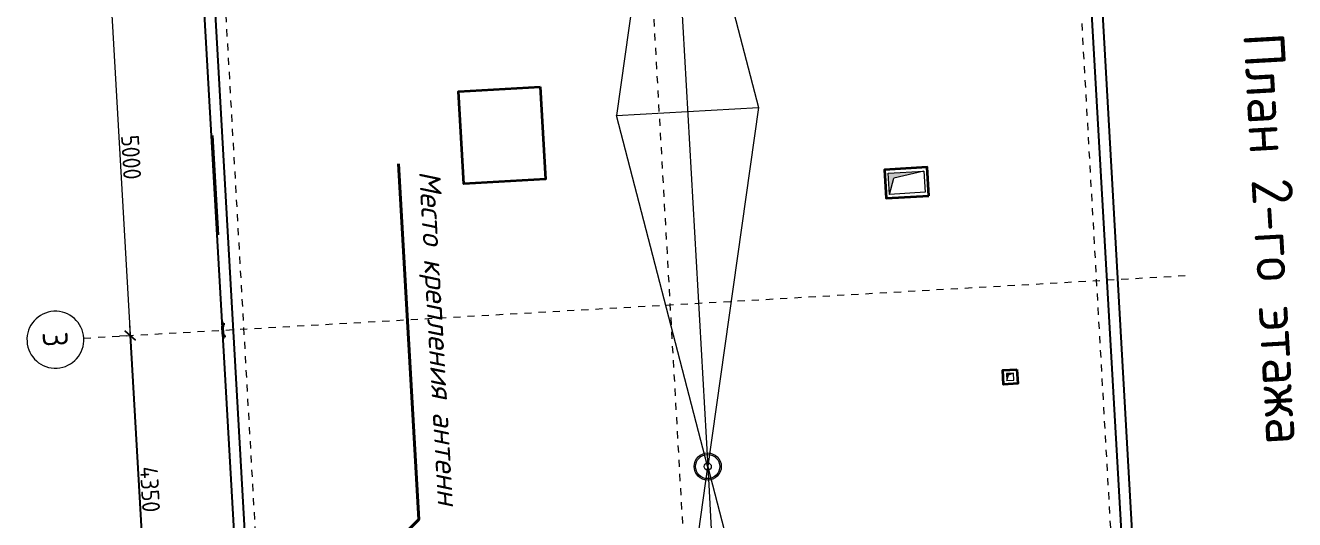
# Model space of a CAD drawing. Header units: millimetres. Extents: x 107713.5 to 107732.8, y 110818.3 to 110848.6.
# Drawn here: x 107714.32 to 107732.15, y 110830.84 to 110837.78 of the extents above; entities that cross this region are included whole.
import ezdxf

# ---------------------------------------------------------------- set-up
doc = ezdxf.new("R2010")
doc.units = ezdxf.units.MM
doc.header["$PDMODE"] = 35
doc.header["$PDSIZE"] = 0.001
doc.linetypes.add('_ШПТ__20_т__2_5__Линия сетки', pattern=[25, 20, -2.5, 0, -2.5])
doc.linetypes.add('штрихпунктирная', pattern=[25.4, 12.7, -6.35, 0, -6.35])
doc.layers.get('Defpoints').update_dxf_attribs({"color": 253})
doc.layers.add('PDF _Текст', color=7, linetype='Continuous')
for name, color, linetype, lineweight in [('Внутренние кромки', 7, 'Continuous', 18), ('Воздуховоды', 7, 'Continuous', 18), ('Обобщенные модели', 7, 'Continuous', 18), ('Обычные линии', 7, 'Continuous', 40), ('Оси', 250, 'штрихпунктирная', 15), ('Размеры', 7, 'Continuous', 9), ('Шахта', 3, 'Continuous', 35)]:
    doc.layers.add(name, color=color, linetype=linetype, lineweight=lineweight)
for name, color, linetype, lineweight, true_color in [('Двери', 7, 'Continuous', 9, 0x804000), ('Крыши', 7, 'Continuous', 9, 0x004000), ('Панель', 7, 'Continuous', 9, 0x804000), ('Сантехнические приборы', 7, 'Continuous', 18, 0x0080c0)]:
    doc.layers.add(name, color=color, linetype=linetype, lineweight=lineweight, true_color=true_color)
doc.layers.add('СПДС_НЕПЕЧАТНЫЙ', color=254, linetype='Continuous', plot=False)
doc.styles.add('DimNatM5', font='romans.shx', dxfattribs={"height": 100})
doc.styles.add('GOST Common', font='', dxfattribs={"width": 0.9, "height": 350})
doc.styles.add('GOST Common_2', font='isocpeur.ttf', dxfattribs={"width": 0.9, "height": 250})
doc.styles.add('PDF GOST Common', font='')
doc.styles.get('GOST Common').set_extended_font_data('GOST Common')
doc.styles.get('PDF GOST Common').set_extended_font_data('GOST Common')
doc.dimstyles.new('Основной_2_5_мм', dxfattribs={"dimscale": 304.8, "dimtxt": 251.428749, "dimasz": 0.463911, "dimexe": 0.492126, "dimexo": 0.492126, "dimgap": 0.098425, "dimtad": 1, "dimdec": 3, "dimrnd": 0.001, "dimdsep": 46, "dimtxsty": 'GOST Common_2', "dimblk1": 'OBLIQUE', "dimblk2": 'OBLIQUE', "dimsah": 1, "dimcen": 0.09, "dimdle": 0.492126, "dimazin": 2, "dimtfac": 1, "dimtdec": 4, "dimtix": 1, "dimtmove": 0, "dimatfit": 3, "dimfxl": 1, "dimtvp": 1, "dimtolj": 1, "dimtzin": 0, "dimlwd": 20, "dimlwe": 20, "dimarcsym": 2})

# ---------------------------------------------------------------- blocks, each defined once
blk = doc.blocks.new('101_Ворота подъемно-секционные с калиткой - 3000х3000 Правая наружная 2 окна-1500684-_О__L2_3_900_')
at = {"layer": 'Панель', "color": 7}
for p, q in [((-1000, 75), (-1000, 85)), ((-960, 85), (-960, 75))]:
    blk.add_line(p, q, dxfattribs=at)
blk.add_arc((-1000, -115), 800, 13.7678, 14.5014, dxfattribs=at)
blk = doc.blocks.new('109_Водосточная воронка - Радиус 70-1083720-_О__L2_3_900_')
at = {"layer": 'Сантехнические приборы', "color": 7}
for radius in [191, 170, 50.8]:
    blk.add_circle((0, 0), radius, dxfattribs=at)
blk = doc.blocks.new('190_ФЭ_Стена_Стык вертикальный - ФЭ-C1_110-V9-_О__L2_3_900_')
at = {"layer": 'Обобщенные модели', "lineweight": 9}
h = blk.add_hatch(dxfattribs=at)
h.set_pattern_fill('FP_7', color=256, style=0, pattern_type=2)
h.set_pattern_definition([(45, (0, 0), (-106.066, 106.066), [])])
h.paths.add_polyline_path([(9945, -295), (10055, -295), (10072, -278), (10072, -277), (10055, -294), (9945, -294), (9928, -277), (9928, -278)], flags=0)
h.paths.add_polyline_path([(10097, -276), (10098, -275), (10088, -276)], flags=0)
at = {"layer": 'Обобщенные модели', "lineweight": 40}
for p, q in [((9902, -278), (9902, -275)), ((9928, -278), (9902, -278)), ((9912, -276), (9903, -276)), ((9903, -276), (9903, -277)), ((9928, -277), (9903, -277)), ((9912, -276), (9912, -275)), ((9928, -277), (9945, -294)), ((9945, -295), (9928, -278)), ((10055, -294), (9945, -294)), ((10055, -295), (9945, -295)), ((10055, -294), (10072, -277)), ((10072, -278), (10055, -295)), ((10072, -277), (10097, -277)), ((10098, -278), (10072, -278)), ((10088, -275), (10088, -276)), ((10097, -276), (10088, -276)), ((10097, -277), (10097, -276)), ((10098, -275), (10098, -278))]:
    blk.add_line(p, q, dxfattribs=at)
blk = doc.blocks.new('Ось сетки - Круг_Ø8 мм-6577-_О__L2_3_900_')
at = {"layer": 'Оси', "lineweight": 20}
for start, end in [(360, 180), (180, 360)]:
    blk.add_arc((0, 0), 4, start, end, dxfattribs=at)
blk = doc.blocks.new('_Oblique')
at = {"color": 0, "linetype": 'ByBlock', "lineweight": -2}
blk.add_line((-0.5, -0.5), (0.5, 0.5), dxfattribs=at)
blk = doc.blocks.new('*D986')
at = {"layer": 'Defpoints', "color": 0, "transparency": 16777216}
for p in [(72596, 4789), (77596, 4789), (77596, 4689)]:
    blk.add_point(p, dxfattribs=at)
at = {"layer": 'Размеры', "color": 0, "lineweight": 20, "transparency": 16777216}
for p, q in [((72446, 4689), (77746, 4689)), ((72596, 4639), (72596, 4539)), ((77596, 4639), (77596, 4539))]:
    blk.add_line(p, q, dxfattribs=at)
at = {"layer": 'Размеры', "color": 0, "lineweight": 20, "transparency": 16777216, "xscale": 141.4, "yscale": 141.4, "zscale": 141.4, "rotation": 180}
blk.add_blockref('_Oblique', (72596, 4689), dxfattribs=at)
at = {"layer": 'Размеры', "color": 0, "lineweight": 20, "transparency": 16777216, "xscale": 141.4, "yscale": 141.4, "zscale": 141.4}
blk.add_blockref('_Oblique', (77596, 4689), dxfattribs=at)
at = {"layer": 'Размеры', "color": 0, "lineweight": 20, "transparency": 16777216, "insert": (75096, 4844), "char_height": 250, "width": 756.84, "attachment_point": 5, "style": 'GOST Common_2'}
blk.add_mtext('\\A1;5000', dxfattribs=at)
blk = doc.blocks.new('*D987')
at = {"layer": 'Defpoints', "color": 0, "transparency": 16777216}
for p in [(77596, 4789), (81946, 4689), (81946, 4689)]:
    blk.add_point(p, dxfattribs=at)
at = {"layer": 'Размеры', "color": 0, "lineweight": 20, "transparency": 16777216}
for p, q in [((77446, 4689), (82096, 4689)), ((77596, 4639), (77596, 4539))]:
    blk.add_line(p, q, dxfattribs=at)
at = {"layer": 'Размеры', "color": 0, "lineweight": 20, "transparency": 16777216, "xscale": 141.4, "yscale": 141.4, "zscale": 141.4, "rotation": 180}
blk.add_blockref('_Oblique', (77596, 4689), dxfattribs=at)
at = {"layer": 'Размеры', "color": 0, "lineweight": 20, "transparency": 16777216, "xscale": 141.4, "yscale": 141.4, "zscale": 141.4}
blk.add_blockref('_Oblique', (81946, 4689), dxfattribs=at)
at = {"layer": 'Размеры', "color": 0, "lineweight": 20, "transparency": 16777216, "insert": (79771, 4844), "char_height": 250, "width": 782.41, "attachment_point": 5, "style": 'GOST Common_2'}
blk.add_mtext('\\A1;4350', dxfattribs=at)
blk = doc.blocks.new('232322')
at = {"layer": 'Воздуховоды'}
for points in [[(78828.6087, 17050.5794), (78828.6087, 16950.5794), (78928.6087, 16950.5794), (78853.6087, 16975.5794)], [(75921, 15952.5851), (75921, 15452.5851), (76221, 15452.5851), (75996, 15527.5851)]]:
    blk.add_hatch(color=0, dxfattribs=at).paths.add_polyline_path(points, flags=0)
for p, q in [((67321, 18585), (82244, 18585)), ((67474, 18432), (82264, 18432)), ((67474, 6138), (82266, 6138)), ((67321, 5985), (82266, 5985)), ((77596, 4689.1059), (81946, 4689.1059))]:
    blk.add_line(p, q)
at = {"color": 0, "lineweight": 40}
blk.add_lwpolyline([(82074.0233, 6740.1552), (80408.0938, 8590.1811), (75400, 8590.1811)], dxfattribs=at)
at = {"layer": 'Внутренние кромки', "color": 7}
for p, q in [((74896, 11685), (74896, 13685)), ((67474, 12685), (79901, 12685)), ((79891, 12685), (82321, 12685)), ((79900.9029, 12684.0194), (79891.0971, 12685.9806)), ((79900.9029, 12685.9806), (79891.0971, 12684.0194))]:
    blk.add_line(p, q, dxfattribs=at)
at = {"layer": 'Воздуховоды', "color": 0}
for p, q in [((78828.6087, 17050.5794), (78853.6087, 16975.5794)), ((78828.6087, 17050.5794), (78828.6087, 16950.5794)), ((78928.6087, 17050.5794), (78828.6087, 17050.5794)), ((78828.6087, 16950.5794), (78928.6087, 16950.5794)), ((78928.6087, 16950.5794), (78853.6087, 16975.5794)), ((78928.6087, 16950.5794), (78928.6087, 17050.5794)), ((75921, 15952.5851), (75996, 15527.5851)), ((75921, 15952.5851), (76221, 15952.5851)), ((75921, 15452.5851), (75921, 15952.5851)), ((76221, 15952.5851), (76221, 15452.5851)), ((76221, 15452.5851), (75996, 15527.5851)), ((76221, 15452.5851), (75921, 15452.5851))]:
    blk.add_line(p, q, dxfattribs=at)
at = {"layer": 'Крыши', "color": 7}
for p, q in [((67474, 12200.6), (74896, 13685)), ((74896, 13685), (79891.0971, 12685.9806)), ((67474, 13169.4), (74896, 11685)), ((79900.9029, 12685.9806), (82321, 13170)), ((79891.0971, 12684.0194), (74896, 11685)), ((79900.9029, 12684.0194), (82318, 12200.6))]:
    blk.add_line(p, q, dxfattribs=at)
at = {"layer": 'Крыши', "color": 7, "flags": 128}
for points in [[(79891.0971, 12685.9806), (79891.0243, 12685.4927), (79891, 12685)], [(79891, 12685), (79891.0243, 12684.5073), (79891.0971, 12684.0194)], [(79901, 12685), (79900.9757, 12685.4927), (79900.9029, 12685.9806)], [(79900.9029, 12684.0194), (79900.9757, 12684.5073), (79901, 12685)]]:
    blk.add_lwpolyline(points, dxfattribs=at)
at = {"layer": 'Обычные линии'}
blk.add_line((76256, 6000), (74856, 6000), dxfattribs=at)
at = {"layer": 'Оси', "linetype": '_ШПТ__20_т__2_5__Линия сетки'}
for p, q in [((77596, 4036.3319), (77596, 19608.0387)), ((64176.6572, 18285), (88909.0427, 18285)), ((64176.6572, 12285), (88901.6938, 12285)), ((64176.6572, 6285), (88894.345, 6285))]:
    blk.add_line(p, q, dxfattribs=at)
at = {"layer": 'Шахта', "color": 0}
for points in [[(78778.6087, 17100.5794), (78978.6087, 17100.5794), (78978.6087, 16900.5794), (78778.6087, 16900.5794)], [(76271, 16002.5851), (75871, 16002.5851), (75871, 15402.5851), (76271, 15402.5851)], [(74432.3611, 10637.5851), (75732.3611, 10637.5851), (75732.3611, 9487.5851), (74432.3611, 9487.5851)]]:
    blk.add_lwpolyline(points, close=True, dxfattribs=at)
at = {"layer": 'Двери', "color": 7, "rotation": 180}
blk.add_blockref('101_Ворота подъемно-секционные с калиткой - 3000х3000 Правая наружная 2 окна-1500684-_О__L2_3_900_', (75096, 6085), dxfattribs=at)
at = {"layer": 'Обобщенные модели', "lineweight": 40}
blk.add_blockref('190_ФЭ_Стена_Стык вертикальный - ФЭ-C1_110-V9-_О__L2_3_900_', (67596, 6285), dxfattribs=at)
at = {"layer": 'Оси', "lineweight": 20, "xscale": 99.99999999999993, "yscale": 99.99999999999993, "zscale": 99.99999999999993}
blk.add_blockref('Ось сетки - Круг_Ø8 мм-6577-_О__L2_3_900_', (77596, 3636.3319), dxfattribs=at)
at = {"layer": 'Сантехнические приборы', "color": 7, "rotation": 179.4695112875364}
blk.add_blockref('109_Водосточная воронка - Радиус 70-1083720-_О__L2_3_900_', (79896, 12685), dxfattribs=at)
at = {"lineweight": 40, "insert": (75521.4881, 9170.458), "char_height": 300, "attachment_point": 1, "style": 'DimNatM5'}
blk.add_mtext_dynamic_manual_height_columns('{\\fISOCPEUR|b0|i1|c204|p34;\\C0;Место крепления антенн}', width=9256.356339, gutter_width=750, heights=[0], dxfattribs=at)
at = {"layer": 'PDF _Текст', "insert": (74251.805, 20541.8017), "char_height": 571.297125, "attachment_point": 7, "style": 'PDF GOST Common'}
blk.add_mtext('План 2-го этажа', dxfattribs=at)
at = {"layer": 'Оси', "insert": (77484.9193, 3808.8653), "char_height": 350, "width": 266.961937, "attachment_point": 1, "style": 'GOST Common'}
blk.add_mtext('\\fGOST Common|b0|i0|c204|p34|;\\W.9;3', dxfattribs=at)
at = {"layer": 'Размеры', "lineweight": 20}
for base, p1, p2, override, picture, middle in [((77596, 4689.1059), (72596, 4789.0908), (77596, 4789.0908), {"dimpost": '<>', "dimfxl": 5000}, '*D986', (75096, 4844.1059)), ((81946, 4689.1059), (77596, 4789.0908), (81946, 4689.1059), {"dimpost": '<>', "dimfxl": 4500}, '*D987', (79771, 4844.1059))]:
    dim = blk.add_linear_dim(base=base, p1=p1, p2=p2, dimstyle='Основной_2_5_мм', override=override, dxfattribs=at)
    dim.commit()
    dim.dimension.update_dxf_attribs({"geometry": picture, "text_midpoint": middle})

msp = doc.modelspace()

# ---------------------------------------------------------------- block references
at = {"layer": 'СПДС_НЕПЕЧАТНЫЙ', "xscale": 0.001, "yscale": 0.001, "zscale": 0.001, "rotation": 273.2530497397888}
msp.add_blockref('232322', (107706.7091, 110910.6285), dxfattribs=at)

doc.saveas('drawing.dxf')
